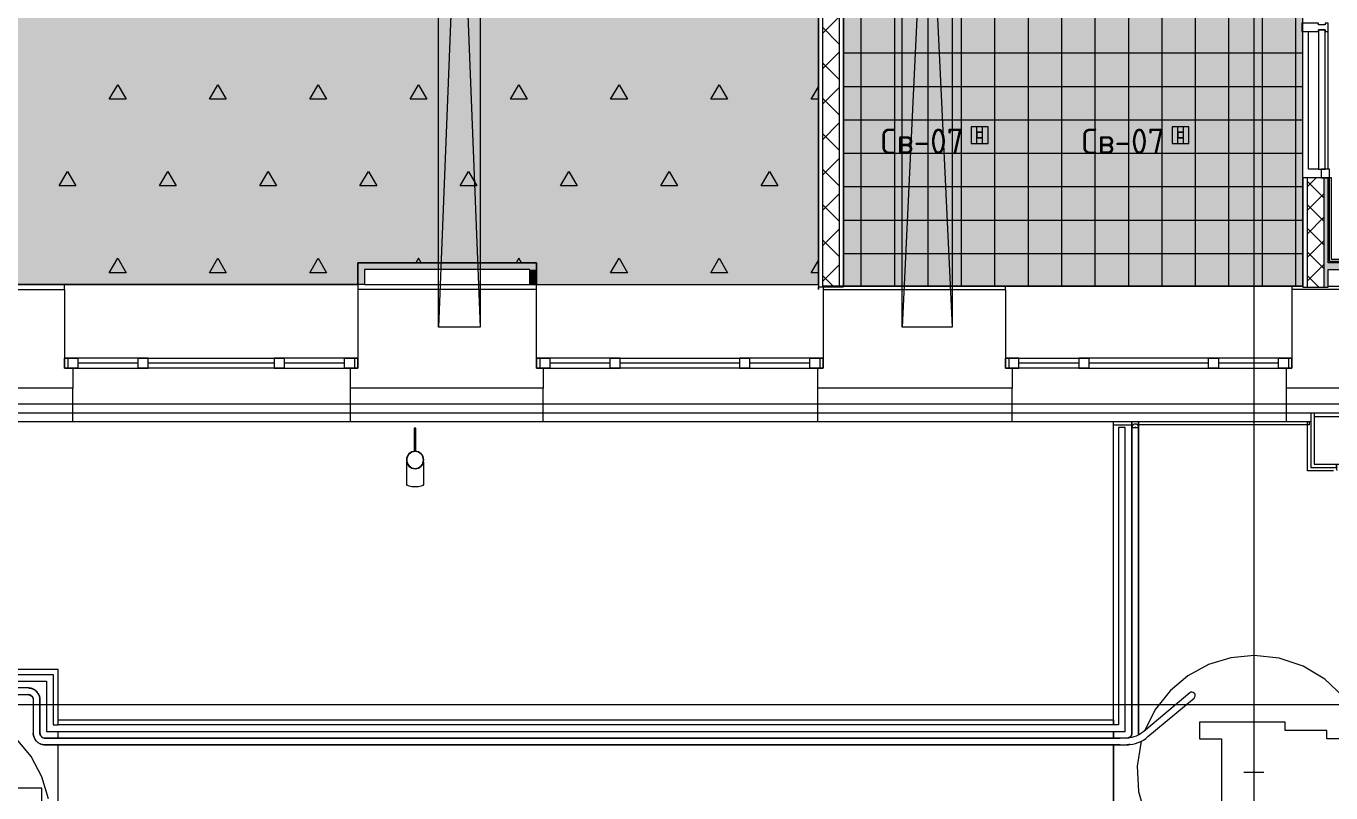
# Model space of a CAD drawing. Header units: millimetres. Extents: x -13069 to 207500, y -71366 to 56785.
# Drawn here: x 129679 to 137487, y 1443 to 6034 of the extents above; entities that cross this region are included whole.
import ezdxf

# ---------------------------------------------------------------- set-up
doc = ezdxf.new("R2010")
doc.units = ezdxf.units.MM
doc.layers.add('PDF _Подложка без мебели', color=7, linetype='Continuous')
doc.layers.add('PDF _Текст', color=7, linetype='Continuous')
doc.layers.add('PDF _Потолки', color=7, linetype='Continuous', lineweight=5, true_color=0x535353)
doc.layers.add('PDF _Ригели', color=7, linetype='Continuous', true_color=0x959595)
doc.layers.add('PDF _светильники', color=7, linetype='Continuous', true_color=0xffffff)
doc.styles.add('PDF GOST Common', font='GOST_Common.ttf')

msp = doc.modelspace()

# ---------------------------------------------------------------- hatches: boundary and pattern name
at = {"layer": 'PDF _Потолки', "true_color": 0xcccccc, "transparency": 33554559}
msp.add_hatch(color=254, dxfattribs=at).paths.add_polyline_path([(126525.822, 10010.342), (127259.123, 10010.342), (127259.123, 10338.543), (134419.523, 10338.543), (134419.523, 4486.645), (132733.522, 4486.645), (132733.522, 4616.644), (131663.52, 4616.644), (131663.52, 4486.645), (127168.522, 4486.645), (127168.522, 4616.644), (126525.822, 4616.644)])

# ---------------------------------------------------------------- linework, layer by layer
at = {"layer": 'PDF _Подложка без мебели', "lineweight": 18}
for points in [[(137026.622, -7031.659, -0.41419313), (137426.622, -7431.659, -0.41418741), (137026.622, -7831.659, -0.4141845), (136626.622, -7431.659, -0.41419022), (137026.622, -7031.659), (137026.622, 46201.342)], [(107330.522, 3773.339, -0.414186), (106930.522, 3373.339, -0.4142791), (106530.522, 3773.339, -0.41428472), (106930.522, 4173.339, -0.41419163), (107330.522, 3773.339), (169026.622, 3773.339)], [(137366.322, 3716.644), (137366.322, 3391.845), (137520.222, 3391.845, -0.01134737), (137519.422, 3411.84, 0.02513406), (137522.023, 3372.741)], [(136266.322, 1771.74, 0.4149744), (136296.321, 1801.745), (136296.321, 3631.744), (136336.323, 3631.744), (136336.323, 3631.939), (136336.323, 3632.745), (136336.222, 3633.544), (136336.122, 3634.344), (136336.021, 3635.144), (136335.923, 3635.839), (136335.722, 3636.645), (136335.52, 3637.445), (136335.221, 3638.244), (136335.023, 3638.94), (136334.721, 3639.642), (136334.321, 3640.441), (136334.022, 3641.143), (136333.622, 3641.845), (136333.122, 3642.541), (136332.722, 3643.139), (136332.222, 3643.841), (136331.721, 3644.439), (136331.221, 3645.043), (136330.723, 3645.642), (136330.122, 3646.24), (136329.521, 3646.74), (136328.923, 3647.241), (136328.321, 3647.741), (136327.623, 3648.242), (136326.921, 3648.644), (136326.322, 3649.041), (136325.621, 3649.444), (136324.821, 3649.841), (136324.122, 3650.14), (136323.423, 3650.445), (136322.621, 3650.64), (136321.821, 3650.939), (136321.122, 3651.141), (136320.323, 3651.342), (136319.523, 3651.44), (136318.721, 3651.544), (136317.921, 3651.641), (136317.121, 3651.641), (136316.322, 3651.745), (136316.12, 3651.745), (136315.321, 3651.641), (136314.521, 3651.641), (136313.722, 3651.544), (136312.922, 3651.44), (136312.123, 3651.245), (136311.421, 3651.043), (136310.621, 3650.842), (136309.822, 3650.64), (136309.123, 3650.341), (136308.323, 3650.042), (136307.621, 3649.743), (136306.922, 3649.34), (136306.221, 3648.944), (136305.522, 3648.541), (136304.823, 3648.04), (136304.222, 3647.644), (136303.62, 3647.143), (136303.022, 3646.545), (136302.421, 3646.044), (136301.823, 3645.44), (136301.322, 3644.842), (136300.822, 3644.244), (136300.322, 3643.64), (136299.821, 3642.944), (136299.421, 3642.34), (136299.021, 3641.644), (136298.622, 3640.942), (136298.222, 3640.24), (136297.923, 3639.44), (136297.621, 3638.745), (136297.322, 3637.945), (136297.123, 3637.243), (136296.922, 3636.444), (136296.72, 3635.644), (136296.623, 3634.844), (136296.522, 3634.143), (136296.421, 3633.343), (136296.321, 3632.543), (136296.321, 3631.744), (136296.321, 1801.745), (136296.321, 1800.543), (136296.223, 1799.34), (136296.122, 1798.144), (136295.921, 1796.942), (136295.723, 1795.739), (136295.521, 1794.543), (136295.222, 1793.444), (136294.822, 1792.242), (136294.422, 1791.143), (136294.023, 1790.045), (136293.522, 1788.94), (136292.921, 1787.841), (136292.421, 1786.743), (136291.722, 1785.742), (136291.12, 1784.741), (136290.422, 1783.74), (136289.622, 1782.842), (136288.923, 1781.939), (136288.121, 1781.042), (136287.223, 1780.145), (136286.323, 1779.345), (136285.423, 1778.54), (136284.523, 1777.844), (136283.522, 1777.142), (136282.521, 1776.44), (136281.523, 1775.842), (136280.522, 1775.244), (136279.423, 1774.743), (136278.321, 1774.243), (136277.223, 1773.742), (136276.121, 1773.339), (136274.922, 1772.943), (136273.823, 1772.644), (136272.621, 1772.344), (136271.421, 1772.143), (136270.222, 1771.942), (136269.023, 1771.844), (136267.823, 1771.74), (136266.322, 1771.74)], [(136336.323, 1800.939), (136336.222, 1798.144), (136336.021, 1795.342), (136335.722, 1792.541), (136335.423, 1790.441), (136335.722, 1792.541), (136336.021, 1795.342), (136336.222, 1798.144), (136336.323, 1800.939), (136336.323, 1801.745), (136336.323, 3631.744), (136336.323, 1801.745, -0.04318848), (136335.322, 1789.544)], [(107330.522, 1973.339, -0.414186), (106930.522, 1573.339, -0.4142791), (106530.522, 1973.339, -0.41428472), (106930.522, 2373.339, -0.41419163), (107330.522, 1973.339), (169345.121, 1973.339)], [(128232.121, 2024.743, -0.17518603), (128251.322, 2031.744), (129691.322, 2031.744, -0.41372086), (129721.321, 2001.745)], [(129761.323, 2001.745, 0.41410799), (129691.322, 2071.74), (128251.322, 2071.74)], [(129692.121, 2071.74), (129694.923, 2071.643), (129697.721, 2071.441), (129700.422, 2071.142), (129703.221, 2070.642), (129706.022, 2070.141), (129708.723, 2069.543), (129711.421, 2068.743), (129714.122, 2067.944), (129716.722, 2066.943), (129719.322, 2065.844), (129721.821, 2064.739), (129724.321, 2063.439), (129726.823, 2062.042), (129729.121, 2060.644), (129731.523, 2059.045), (129733.723, 2057.342), (129735.923, 2055.639), (129738.023, 2053.845), (129740.123, 2051.94), (129742.121, 2049.945), (129743.922, 2047.845), (129745.723, 2045.739), (129747.523, 2043.542), (129749.122, 2041.241), (129750.621, 2038.842), (129752.122, 2036.444), (129753.422, 2034.045), (129754.722, 2031.542), (129755.821, 2028.942), (129756.822, 2026.342), (129757.823, 2023.742), (129758.622, 2021.044), (129759.321, 2018.341), (129759.922, 2015.643), (129760.423, 2012.841), (129760.823, 2010.04), (129761.122, 2007.342), (129761.323, 2004.54), (129761.323, 2001.745), (129761.323, 1801.745), (129761.323, 1801.342), (129761.421, 1800.14), (129761.421, 1798.944), (129761.622, 1797.741), (129761.821, 1796.643), (129762.022, 1795.44), (129762.321, 1794.244), (129762.623, 1793.139), (129762.922, 1791.943), (129763.423, 1790.844), (129763.822, 1789.739), (129764.323, 1788.641), (129764.921, 1787.542), (129765.422, 1786.541), (129766.12, 1785.443), (129766.722, 1784.539), (129767.521, 1783.544), (129768.223, 1782.543), (129769.023, 1781.64), (129769.822, 1780.841), (129770.723, 1779.943), (129771.522, 1779.144), (129772.523, 1778.344), (129773.423, 1777.642), (129774.421, 1776.94), (129775.422, 1776.245), (129776.423, 1775.64), (129777.522, 1775.042), (129778.523, 1774.542), (129779.621, 1774.041), (129780.821, 1773.644), (129781.922, 1773.242), (129783.021, 1772.845), (129784.22, 1772.54), (129785.423, 1772.344), (129786.521, 1772.039), (129787.721, 1771.942), (129788.923, 1771.844), (129790.123, 1771.74), (129791.322, 1771.74), (129869.322, 1771.74), (129872.123, 1771.74), (129874.922, 1771.74), (136226.622, 1771.74), (129873.323, 1771.74), (129869.322, 1771.74), (129791.322, 1771.74, -0.4137537), (129761.323, 1801.745), (129761.323, 2001.745), (129761.323, 2004.54), (129761.122, 2007.342), (129760.823, 2010.04), (129760.423, 2012.841), (129759.922, 2015.643), (129759.321, 2018.341), (129758.622, 2021.044), (129757.823, 2023.742), (129756.822, 2026.342), (129755.821, 2028.942), (129754.722, 2031.542), (129753.422, 2034.045), (129752.122, 2036.444), (129750.621, 2038.842), (129749.122, 2041.241), (129747.523, 2043.542), (129745.723, 2045.739), (129743.922, 2047.845), (129742.121, 2049.945), (129740.123, 2051.94), (129738.023, 2053.845), (129735.923, 2055.639), (129733.723, 2057.342), (129731.523, 2059.045), (129729.121, 2060.644), (129726.823, 2062.042), (129724.321, 2063.439), (129721.821, 2064.739), (129719.322, 2065.844), (129716.722, 2066.943), (129714.122, 2067.944), (129711.421, 2068.743), (129708.723, 2069.543), (129706.022, 2070.141), (129703.221, 2070.642), (129700.422, 2071.142), (129697.721, 2071.441), (129694.923, 2071.643), (129692.121, 2071.74), (129691.322, 2071.74), (128251.322, 2071.74)], [(136226.622, 1731.744), (136266.322, 1731.744, 0.18615997), (136392.121, 1780.242), (136667.921, 2011.645, 0.22034557), (136675.123, 2026.94, 0.41436544), (136655.122, 2046.942, 0.17509245), (136642.222, 2042.34), (136366.423, 1810.839, -0.15866343), (136269.023, 1771.74), (136226.622, 1771.74)], [(129714.421, 2020.843, -0.17765911), (129721.321, 2001.745), (129721.321, 1801.745), (129721.421, 1798.944), (129721.522, 1796.142), (129721.821, 1793.341), (129722.221, 1790.545), (129722.721, 1787.744), (129723.323, 1785.04), (129724.021, 1782.342), (129724.922, 1779.644), (129725.822, 1777.044), (129726.823, 1774.444), (129728.022, 1771.844), (129729.222, 1769.342), (129730.622, 1766.943), (129732.023, 1764.544), (129733.522, 1762.139), (129735.221, 1759.942), (129736.921, 1757.641), (129738.722, 1755.541), (129740.623, 1753.442), (129742.521, 1751.44), (129744.621, 1749.542), (129746.72, 1747.741), (129748.921, 1746.044), (129751.222, 1744.342), (129753.523, 1742.84), (129755.921, 1741.345), (129758.323, 1739.941), (129760.823, 1738.641), (129763.423, 1737.542), (129766.023, 1736.444), (129768.623, 1735.54), (129771.223, 1734.643), (129773.921, 1733.843), (129776.722, 1733.239), (129779.423, 1732.745), (129782.222, 1732.342), (129785.023, 1731.939), (129787.822, 1731.744), (129790.623, 1731.744, -0.41410551), (129721.321, 1801.745)]]:
    msp.add_lwpolyline(points, format="xyb", dxfattribs=at)
for points in [[(134419.523, 10373.541), (134419.523, 4473.541), (134419.523, 4456.64), (134419.523, 4473.541), (134569.523, 4473.541), (134569.523, 10373.541)], [(137427.522, 5176.843), (137427.522, 5126.843), (137477.522, 5126.843), (137477.522, 5176.843)], [(130408.522, 3986.645), (130348.521, 3986.645)], [(132733.522, 4046.643), (132813.52, 4046.643)], [(133233.522, 3986.645), (133173.521, 3986.645)], [(135618.522, 3986.645), (135618.522, 4046.643), (135538.52, 4046.643), (135618.522, 4046.643), (135978.523, 4046.643), (135978.523, 3986.645), (136038.52, 3986.645), (135978.523, 3986.645)], [(138377.021, 3716.845), (137386.323, 3716.845), (137386.323, 3411.84), (137526.02, 3411.84), (138323.722, 3411.84), (138377.021, 3411.84)], [(136296.321, 3666.644), (136296.321, 3631.744)], [(136336.323, 3666.644), (136336.323, 3631.744)], [(136186.323, 1771.74), (136186.323, 1811.743)], [(129873.323, 1731.744), (129869.322, 1731.744), (129872.123, 1731.744), (129874.922, 1731.744), (136226.622, 1731.744)], [(136186.323, 731.744), (136186.323, 1731.744)], [(136283.021, 1733.74), (136280.223, 1733.142), (136277.522, 1732.641), (136274.723, 1732.244), (136271.922, 1731.939), (136269.12, 1731.744), (136266.322, 1731.744), (136269.12, 1731.744), (136271.922, 1731.939), (136274.723, 1732.244), (136277.522, 1732.641), (136280.223, 1733.142)]]:
    msp.add_lwpolyline(points, close=True, dxfattribs=at)
for points in [[(134444.523, 10373.541), (134444.523, 4473.541)], [(134544.523, 10373.541), (134544.523, 4473.541)], [(134444.523, 5990.74), (134544.523, 6090.743)], [(134544.523, 5927.044), (134444.523, 6027.044)], [(137469.523, 5176.843), (137469.523, 6001.843), (137469.523, 6051.843), (137452.522, 6051.843), (137452.522, 6041.845), (137412.522, 6041.845), (137412.522, 6051.843), (137312.522, 6051.843), (137312.522, 6001.843), (137412.522, 6001.843), (137412.522, 6011.84), (137412.522, 5176.843), (137452.522, 5176.843), (137452.522, 6011.84), (137412.522, 6011.84), (137452.522, 6011.84), (137452.522, 6001.843), (137469.523, 6001.843)], [(137319.523, 5126.843), (137319.523, 6001.843)], [(137412.522, 5176.843), (137352.522, 5176.843), (137352.522, 6001.843)], [(134444.523, 5778.643), (134544.523, 5878.643)], [(134544.523, 5714.843), (134444.523, 5814.843)], [(134444.523, 5566.442), (134544.523, 5666.442)], [(134544.523, 5502.74), (134444.523, 5602.74)], [(134444.523, 5354.345), (134544.523, 5454.345)], [(134544.523, 5290.643), (134444.523, 5390.643)], [(134444.523, 5142.242), (134544.523, 5242.242)], [(134544.523, 5078.442), (134444.523, 5178.442)], [(138423.423, 4511.645), (138423.423, 4636.645), (137489.521, 4636.645), (137489.521, 5126.843), (137319.523, 5126.843), (137319.523, 4476.641), (137319.523, 4471.844), (137469.523, 4471.844), (137469.523, 4476.641), (137469.523, 4576.641), (138363.423, 4576.641), (138363.423, 4500.64), (138403.422, 4500.64), (138403.422, 4476.641)], [(137344.523, 5126.843), (137344.523, 4471.844)], [(137444.523, 5126.843), (137444.523, 4471.844)], [(138403.422, 4500.64), (138403.422, 4616.644), (137469.523, 4616.644), (137469.523, 5126.843)], [(138412.422, 4511.645), (138412.422, 4625.64), (137478.523, 4625.64), (137478.523, 5126.843)], [(134444.523, 4930.041), (134544.523, 5030.041)], [(134544.523, 4866.345), (134444.523, 4966.345)], [(134444.523, 4717.944), (134544.523, 4817.944)], [(134544.523, 4654.241), (134444.523, 4754.241)], [(132733.522, 4456.64), (132733.522, 4616.644), (131663.52, 4616.644), (131663.52, 4456.64)], [(132693.522, 4486.645), (132693.522, 4576.641), (131703.523, 4576.641), (131703.523, 4486.645), (132733.522, 4486.645), (134419.523, 4486.645)], [(134444.523, 4505.841), (134544.523, 4605.841)], [(134513.023, 4473.541), (134444.523, 4542.144)], [(131703.523, 4486.645), (131663.52, 4486.645), (129908.522, 4486.645), (128883.522, 4486.645)], [(128883.522, 4456.64), (129908.522, 4456.64), (129908.522, 4046.643), (129908.522, 3986.645), (129988.52, 3986.645), (129908.522, 3986.645), (129908.522, 4046.643), (129988.52, 4046.643), (129908.522, 4046.643)], [(129908.522, 4456.64), (129908.522, 4486.645)], [(132733.522, 4046.643), (132733.522, 3986.645), (132813.52, 3986.645), (132733.522, 3986.645), (132733.522, 4046.643), (132733.522, 4456.64), (131663.52, 4456.64), (131663.52, 4046.643), (131583.522, 4046.643), (131223.521, 4046.643), (131163.52, 4046.643), (131163.52, 3986.645), (131223.521, 3986.645), (131163.52, 3986.645), (130408.522, 3986.645), (130408.522, 4046.643), (130348.521, 4046.643), (129988.52, 4046.643), (129988.52, 3986.645), (130348.521, 3986.645), (130348.521, 4046.643), (130408.522, 4046.643), (131163.52, 4046.643), (131223.521, 4046.643), (131223.521, 3986.645), (131583.522, 3986.645), (131663.52, 3986.645), (131583.522, 3986.645), (131583.522, 4046.643), (131663.52, 4046.643), (131663.52, 3986.645), (131663.52, 4046.643)], [(137253.523, 4476.641), (135538.52, 4476.641), (134448.521, 4476.641), (134448.521, 4456.64), (134448.521, 4046.643), (134368.522, 4046.643), (134008.522, 4046.643), (133948.521, 4046.643), (133948.521, 3986.645), (134008.522, 3986.645), (133948.521, 3986.645), (133233.522, 3986.645), (133233.522, 4046.643), (133173.521, 4046.643), (132813.52, 4046.643), (132813.52, 3986.645), (133173.521, 3986.645), (133173.521, 4046.643), (133233.522, 4046.643), (133948.521, 4046.643), (134008.522, 4046.643), (134008.522, 3986.645), (134368.522, 3986.645), (134448.521, 3986.645), (134368.522, 3986.645), (134368.522, 4046.643), (134448.521, 4046.643), (134448.521, 3986.645), (134448.521, 4046.643)], [(134448.521, 4456.64), (135538.52, 4456.64), (135538.52, 4046.643), (135538.52, 3986.645), (135618.522, 3986.645), (135538.52, 3986.645), (135538.52, 4046.643)], [(135538.52, 4456.64), (135538.52, 4476.641)], [(138403.422, 4456.64), (137253.523, 4456.64), (137253.523, 4046.643), (137173.521, 4046.643), (136813.52, 4046.643), (136753.523, 4046.643), (136038.52, 4046.643), (135978.523, 4046.643), (136038.52, 4046.643), (136038.52, 3986.645), (136753.523, 3986.645), (136753.523, 4046.643), (136813.52, 4046.643), (136813.52, 3986.645), (136753.523, 3986.645), (136813.52, 3986.645), (137173.521, 3986.645), (137253.523, 3986.645), (137173.521, 3986.645), (137173.521, 4046.643), (137253.523, 4046.643), (137253.523, 3986.645), (137253.523, 4046.643)], [(137319.523, 4476.641), (137253.523, 4476.641), (137253.523, 4456.64)], [(137469.523, 4476.641), (138403.422, 4476.641)], [(128848.521, 3986.645), (128848.521, 3866.644), (128848.521, 3666.644), (129958.522, 3666.644), (131618.522, 3666.644)], [(129958.522, 3986.645), (129958.522, 3866.644), (128848.521, 3866.644)], [(129928.523, 4046.643), (129928.523, 3986.645)], [(130348.521, 4016.644), (129988.52, 4016.644)], [(131163.52, 4016.644), (130408.522, 4016.644)], [(131583.522, 4016.644), (131223.521, 4016.644)], [(131618.522, 3986.645), (131618.522, 3866.644), (131618.522, 3666.644), (132773.521, 3666.644), (134413.52, 3666.644)], [(132773.521, 3986.645), (132773.521, 3866.644), (131618.522, 3866.644)], [(131643.522, 4046.643), (131643.522, 3986.645)], [(132753.523, 4046.643), (132753.523, 3986.645)], [(133173.521, 4016.644), (132813.52, 4016.644)], [(133948.521, 4016.644), (133233.522, 4016.644)], [(134368.522, 4016.644), (134008.522, 4016.644)], [(134413.52, 3986.645), (134413.52, 3866.644), (134413.52, 3666.644), (135578.523, 3666.644), (137218.522, 3666.644)], [(135578.523, 3986.645), (135578.523, 3866.644), (134413.52, 3866.644)], [(134428.523, 4046.643), (134428.523, 3986.645)], [(135558.522, 4046.643), (135558.522, 3986.645)], [(135978.523, 4016.644), (135618.522, 4016.644)], [(136753.523, 4016.644), (136038.52, 4016.644)], [(137173.521, 4016.644), (136813.52, 4016.644)], [(137218.522, 3986.645), (137218.522, 3866.644), (137218.522, 3666.644), (137366.322, 3666.644)], [(138443.421, 3986.645), (138443.421, 3866.644), (137218.522, 3866.644)], [(137233.522, 4046.643), (137233.522, 3986.645)], [(129958.522, 3866.644), (129958.522, 3866.644)], [(129958.522, 3666.644), (129958.522, 3866.644)], [(132773.521, 3666.644), (132773.521, 3866.644)], [(135578.523, 3666.644), (135578.523, 3866.644)], [(141202.421, 3716.644), (140083.421, 3716.644), (138443.421, 3716.644), (137366.322, 3716.644), (137218.522, 3716.644), (135578.523, 3716.644), (135577.522, 3716.644), (134413.52, 3716.644), (132773.521, 3716.644), (132772.523, 3716.644), (131618.522, 3716.644), (129958.522, 3716.644), (129957.521, 3716.644), (128848.521, 3716.644), (127208.522, 3716.644), (127207.521, 3716.644), (126807.621, 3716.644)], [(137386.323, 3696.643), (138377.021, 3696.643), (138397.023, 3696.643), (138443.421, 3696.643)], [(129871.321, 1771.74), (129871.321, 1811.743), (136256.321, 1811.743), (136256.321, 3631.744), (136216.322, 3631.744), (136216.322, 1851.745), (129871.321, 1851.745), (129871.321, 1881.744), (136186.323, 1881.744), (136186.323, 1851.745), (136186.323, 3646.643), (136296.321, 3646.643)], [(132011.622, 3487.445), (132011.622, 3626.641), (132001.622, 3626.641), (132001.622, 3487.445)], [(136186.323, 3646.643), (136186.323, 3666.644)], [(136318.721, 3631.744), (136314.021, 3631.744)], [(137356.321, 3666.644), (137356.321, 3646.643), (136336.323, 3646.643)], [(137501.921, 3371.844), (137346.321, 3371.844), (137346.321, 3666.644)], [(131956.62, 3290.441), (131956.62, 3332.94), (131956.62, 3338.641), (131956.62, 3344.244), (131956.62, 3349.743), (131956.62, 3355.145), (131956.62, 3360.345), (131956.62, 3365.545), (131956.62, 3370.544), (131956.62, 3375.445), (131956.62, 3380.242), (131956.62, 3384.844), (131956.62, 3389.343), (131956.62, 3393.64), (131956.62, 3397.741), (131956.62, 3401.641), (131956.62, 3405.444), (131956.62, 3408.941), (131956.62, 3412.341), (131956.62, 3415.545), (131956.62, 3418.444), (131956.62, 3421.24), (131956.62, 3423.541)], [(132056.62, 3423.541), (132056.62, 3422.344), (132056.62, 3419.641), (132056.62, 3416.741), (132056.62, 3413.745), (132056.62, 3410.443), (132056.62, 3406.939), (132056.62, 3403.24), (132056.62, 3399.34), (132056.62, 3395.342), (132056.62, 3391.143), (132056.62, 3386.743), (132056.62, 3382.141), (132056.62, 3377.441), (132056.62, 3372.644), (132056.62, 3367.645), (132056.62, 3362.542), (132056.62, 3357.342), (132056.62, 3351.94), (132056.62, 3346.545), (132056.62, 3340.942), (132056.62, 3335.345), (132056.62, 3332.94), (132056.62, 3290.441)], [(129871.321, 1881.744), (129871.321, 2181.744), (128071.321, 2181.744), (128071.321, 381.744), (128571.321, 381.744), (128601.322, 381.744), (128601.322, 411.743), (128101.322, 411.743), (128101.322, 2151.745), (129841.322, 2151.745), (129841.322, 1851.745), (129871.321, 1851.745)], [(128681.321, 381.744), (128641.322, 381.744), (128641.322, 451.745), (128141.322, 451.745), (128141.322, 2111.743), (129801.322, 2111.743), (129801.322, 1811.743), (129871.321, 1811.743)], [(128251.322, 2031.744), (129691.322, 2031.744), (129692.521, 2031.64), (129693.721, 2031.64), (129694.923, 2031.445), (129696.122, 2031.341), (129697.322, 2031.14), (129698.423, 2030.841), (129699.623, 2030.541), (129700.822, 2030.145), (129701.921, 2029.742), (129703.022, 2029.345), (129704.121, 2028.845), (129705.223, 2028.344), (129706.221, 2027.74), (129707.322, 2027.142), (129708.323, 2026.44), (129709.22, 2025.744), (129710.221, 2025.042), (129711.122, 2024.243), (129712.022, 2023.443), (129712.822, 2022.644), (129713.722, 2021.74), (129714.421, 2020.843), (129715.223, 2019.842), (129715.922, 2018.945), (129716.621, 2017.944), (129717.222, 2016.845), (129717.823, 2015.844), (129718.321, 2014.739), (129718.821, 2013.641), (129719.322, 2012.542), (129719.722, 2011.444), (129720.121, 2010.345), (129720.42, 2009.143), (129720.723, 2007.94), (129720.921, 2006.842), (129721.122, 2005.639), (129721.223, 2004.443), (129721.321, 2003.24), (129721.321, 2002.044), (129721.321, 2001.745), (129721.321, 1801.745), (129721.421, 1798.944), (129721.522, 1796.142), (129721.821, 1793.341), (129722.221, 1790.545), (129722.721, 1787.744), (129723.323, 1785.04), (129724.021, 1782.342), (129724.922, 1779.644), (129725.822, 1777.044), (129726.823, 1774.444), (129728.022, 1771.844), (129729.222, 1769.342), (129730.622, 1766.943), (129732.023, 1764.544), (129733.522, 1762.139), (129735.221, 1759.942), (129736.921, 1757.641), (129738.722, 1755.541), (129740.623, 1753.442), (129742.521, 1751.44), (129744.621, 1749.542), (129746.72, 1747.741), (129748.921, 1746.044), (129751.222, 1744.342), (129753.523, 1742.84), (129755.921, 1741.345), (129758.323, 1739.941), (129760.823, 1738.641), (129763.423, 1737.542), (129766.023, 1736.444), (129768.623, 1735.54), (129771.223, 1734.643), (129773.921, 1733.843), (129776.722, 1733.239), (129779.423, 1732.745), (129782.222, 1732.342), (129785.023, 1731.939), (129787.822, 1731.744), (129790.623, 1731.744), (129791.322, 1731.744), (129869.322, 1731.744), (129791.322, 1731.744)], [(129871.321, 731.744), (129871.321, 1731.744)], [(136966.221, 1566.644), (137086.222, 1566.644)], [(137026.622, 1501.641), (137026.622, 1631.64)]]:
    msp.add_lwpolyline(points, dxfattribs=at)
at = {"layer": 'PDF _Подложка без мебели', "color": 250, "lineweight": 18, "true_color": 0x1d1d1d}
for points in [[(137344.523, 5072.344), (137399.021, 5126.843)], [(137444.523, 5006.939), (137344.523, 5106.939)], [(137344.523, 4930.944), (137444.523, 5030.944)], [(137444.523, 4865.545), (137344.523, 4965.545)], [(137344.523, 4789.544), (137444.523, 4889.544)], [(137444.523, 4724.041), (137344.523, 4824.041)], [(137344.523, 4648.144), (137444.523, 4748.144)], [(137444.523, 4582.641), (137344.523, 4682.641)], [(137344.523, 4506.64), (137444.523, 4606.64)], [(137414.021, 4471.844), (137344.523, 4541.241)]]:
    msp.add_lwpolyline(points, dxfattribs=at)
at = {"layer": 'PDF _Подложка без мебели', "lineweight": 18}
for points in [[(132058.622, 3436.645, 0.41395539), (132006.62, 3488.641, 0.41394498), (131954.621, 3436.645, 0.41466911), (132006.62, 3384.643, 0.41467951)], [(131956.62, 3436.645, 0.41475698), (132006.62, 3386.645, 0.41477946), (132056.62, 3436.645, 0.4140015), (132006.62, 3486.645, 0.413979)]]:
    msp.add_lwpolyline(points, format="xyb", close=True, dxfattribs=at)
at = {"layer": 'PDF _Подложка без мебели', "color": 251, "lineweight": 18, "true_color": 0x4c4c4c}
for points in [[(137677.021, 1307.745), (137717.421, 1453.643), (137725.523, 1604.742), (137701.02, 1754.04), (137645.021, 1894.641), (137560.023, 2019.842), (137450.123, 2123.944), (137320.521, 2201.94), (137177.021, 2250.244), (137026.622, 2266.644), (136887.422, 2252.642), (136753.822, 2211.242), (136631.123, 2144.244), (136524.223, 2054.04), (136437.321, 1944.439), (136374.021, 1819.842)], [(129813.121, 1408.142), (129773.323, 1539.44), (129708.622, 1660.54), (129621.623, 1766.54), (129515.522, 1853.643), (129394.523, 1918.341), (129263.221, 1958.142), (129126.622, 1971.643), (128990.022, 1958.142), (128858.723, 1918.341), (128737.721, 1853.643), (128631.62, 1766.54), (128544.621, 1660.54), (128479.921, 1539.44), (128440.022, 1408.142)], [(136351.921, 1753.143), (136327.623, 1603.741), (136335.923, 1452.642), (136376.521, 1306.939)]]:
    msp.add_lwpolyline(points, dxfattribs=at)
at = {"layer": 'PDF _Подложка без мебели', "color": 250, "lineweight": 18, "true_color": 0x252525}
for points in [[(136701.222, 1366.644), (136701.222, 1266.644), (137212.422, 1266.644), (137212.422, 1316.644), (137462.422, 1316.644), (137462.422, 1366.644), (137672.422, 1366.644), (137672.422, 1766.644), (137462.422, 1766.644), (137462.422, 1816.644), (137212.422, 1816.644), (137212.422, 1866.644), (136701.222, 1866.644), (136701.222, 1766.644), (136831.221, 1766.644), (136831.221, 1366.644)], [(128801.222, 1071.643), (128801.222, 971.643), (129312.422, 971.643), (129312.422, 1021.643), (129562.422, 1021.643), (129562.422, 1071.643), (129772.422, 1071.643), (129772.422, 1471.643), (129562.422, 1471.643), (129562.422, 1521.643), (129312.422, 1521.643), (129312.422, 1571.643), (128801.222, 1571.643), (128801.222, 1471.643), (128931.221, 1471.643), (128931.221, 1071.643)]]:
    msp.add_lwpolyline(points, close=True, dxfattribs=at)
at = {"layer": 'PDF _Подложка без мебели', "lineweight": 18}
for centre, radius, start, end in [((129691.241, 2001.697), 30.047, 50.0854782, 89.8461195), ((129791.172, 1801.747), 29.849, 180.0042095, 220.0426268), ((136266.58, 1801.591), 29.741, 320.1728738, 0.2958279), ((129791.251, 1801.692), 29.952, 230.3111005, 270.135517), ((136266.393, 1801.691), 29.951, 269.8642066, 309.6891759)]:
    msp.add_arc(centre, radius, start, end, dxfattribs=at)
for points in [[(132006.62, 3275.042), (131979.023, 3275.042), (131956.62, 3281.939), (131956.62, 3290.441)], [(132056.62, 3290.441), (132056.62, 3281.939), (132034.22, 3275.042), (132006.62, 3275.042)]]:
    msp.add_open_spline(points, degree=3, dxfattribs=at)
at = {"layer": 'PDF _Подложка без мебели', "lineweight": 0, "transparency": 33554559}
for points in [[(137469.523, 4471.844), (137444.523, 4471.844), (137469.523, 5126.843), (137444.523, 5126.843)], [(131663.52, 4616.644), (131703.523, 4616.644), (131663.52, 4486.645), (131703.523, 4486.645)], [(131703.523, 4616.644), (132732.521, 4616.644), (131703.523, 4576.641), (132733.522, 4576.641)], [(137469.523, 4616.644), (138402.421, 4616.644), (137469.523, 4576.641), (138403.422, 4576.641)], [(132732.521, 4576.641), (132733.522, 4486.645), (132693.522, 4576.641), (132693.522, 4486.645)]]:
    msp.add_solid(points, dxfattribs=at)
at = {"layer": 'PDF _Потолки', "color": 7, "lineweight": 13}
for points in [[(126525.822, 10010.342), (126525.822, 4616.644), (127168.522, 4616.644), (127168.522, 4486.645), (131663.52, 4486.645), (131663.52, 4616.644), (132733.522, 4616.644), (132733.522, 4486.645), (134419.523, 4486.645), (134419.523, 10338.543), (127259.123, 10338.543), (127259.123, 10010.342)], [(134569.523, 10373.541), (134569.523, 4476.641), (137319.523, 4476.641), (137319.523, 10373.541)], [(130276.622, 5596.844), (130176.622, 5596.844), (130226.622, 5683.441)], [(130876.622, 5596.844), (130776.622, 5596.844), (130826.622, 5683.441)], [(131476.622, 5596.844), (131376.622, 5596.844), (131426.622, 5683.441)], [(132076.622, 5596.844), (131976.622, 5596.844), (132026.622, 5683.441)], [(132676.622, 5596.844), (132576.622, 5596.844), (132626.622, 5683.441)], [(133276.622, 5596.844), (133176.622, 5596.844), (133226.622, 5683.441)], [(133876.622, 5596.844), (133776.622, 5596.844), (133826.622, 5683.441)], [(129976.622, 5077.239), (129876.622, 5077.239), (129926.622, 5163.842)], [(130576.622, 5077.239), (130476.622, 5077.239), (130526.622, 5163.842)], [(131176.622, 5077.239), (131076.622, 5077.239), (131126.622, 5163.842)], [(131776.622, 5077.239), (131676.622, 5077.239), (131726.622, 5163.842)], [(132376.622, 5077.239), (132276.622, 5077.239), (132326.622, 5163.842)], [(132976.622, 5077.239), (132876.622, 5077.239), (132926.622, 5163.842)], [(133576.622, 5077.239), (133476.622, 5077.239), (133526.622, 5163.842)], [(134176.622, 5077.239), (134076.622, 5077.239), (134126.622, 5163.842)], [(130276.622, 4557.641), (130176.622, 4557.641), (130226.622, 4644.244)], [(130876.622, 4557.641), (130776.622, 4557.641), (130826.622, 4644.244)], [(131476.622, 4557.641), (131376.622, 4557.641), (131426.622, 4644.244)], [(133276.622, 4557.641), (133176.622, 4557.641), (133226.622, 4644.244)], [(133876.622, 4557.641), (133776.622, 4557.641), (133826.622, 4644.244)]]:
    msp.add_lwpolyline(points, close=True, dxfattribs=at)
for points in [[(134676.622, 4476.641), (134676.622, 10373.541)], [(134876.622, 4476.641), (134876.622, 10373.541)], [(135076.622, 4476.641), (135076.622, 10373.541)], [(135276.622, 4476.641), (135276.622, 10373.541)], [(135476.622, 4476.641), (135476.622, 10373.541)], [(135676.622, 4476.641), (135676.622, 10373.541)], [(135876.622, 4476.641), (135876.622, 10373.541)], [(136076.622, 4476.641), (136076.622, 10373.541)], [(136276.622, 4476.641), (136276.622, 10373.541)], [(136476.622, 4476.641), (136476.622, 10373.541)], [(136676.622, 4476.641), (136676.622, 10373.541)], [(136876.622, 4476.641), (136876.622, 10373.541)], [(137076.622, 4476.641), (137076.622, 10373.541)], [(137276.622, 4476.641), (137276.622, 10373.541)], [(134569.523, 5873.339), (137319.523, 5873.339)], [(134419.523, 5596.844), (134376.622, 5596.844), (134419.523, 5671.24)], [(134569.523, 5673.339), (137319.523, 5673.339)], [(134569.523, 5473.339), (137319.523, 5473.339)], [(134569.523, 5273.339), (137319.523, 5273.339)], [(134569.523, 5073.339), (137319.523, 5073.339)], [(134569.523, 4873.339), (137319.523, 4873.339)], [(132042.521, 4616.644), (132026.622, 4644.244), (132010.722, 4616.644)], [(132642.521, 4616.644), (132626.622, 4644.244), (132610.722, 4616.644)], [(134419.523, 4557.641), (134376.622, 4557.641), (134419.523, 4631.939)], [(134569.523, 4673.339), (137319.523, 4673.339)]]:
    msp.add_lwpolyline(points, dxfattribs=at)
at = {"layer": 'PDF _Потолки', "color": 7, "lineweight": 0, "true_color": 0xffffff, "transparency": 33554559}
msp.add_solid([(134569.523, 10373.541), (137319.523, 10373.541), (134569.523, 4476.641), (137319.523, 4476.641)], dxfattribs=at)
at = {"layer": 'PDF _Ригели', "color": 7, "lineweight": 18}
for points in [[(137026.622, -2015.058), (137026.622, 46201.342)], [(108736.521, 3773.339), (161247.02, 3773.339)], [(108736.521, 1973.339), (169279.319, 1973.339)]]:
    msp.add_lwpolyline(points, dxfattribs=at)
at = {"layer": 'PDF _Ригели', "lineweight": 18}
for points in [[(132145.622, 10543.542), (132395.622, 10543.542), (132395.622, 4231.842), (132145.622, 4231.842)], [(134920.622, 10543.542), (135220.622, 10543.542), (135220.622, 4231.842), (134920.622, 4231.842)]]:
    msp.add_lwpolyline(points, close=True, dxfattribs=at)
for points in [[(132395.622, 10543.542), (132145.622, 4231.842)], [(132145.622, 10543.542), (132395.622, 4231.842)], [(135220.622, 10543.542), (134920.622, 4231.842)], [(134920.622, 10543.542), (135220.622, 4231.842)]]:
    msp.add_lwpolyline(points, dxfattribs=at)
at = {"layer": 'PDF _светильники', "color": 7, "lineweight": 13}
for points in [[(135334.922, 5332.141), (135434.922, 5332.141), (135434.922, 5432.141), (135334.922, 5432.141)], [(136537.223, 5332.141), (136637.223, 5332.141), (136637.223, 5432.141), (136537.223, 5432.141)]]:
    msp.add_lwpolyline(points, close=True, dxfattribs=at)
for points in [[(135368.223, 5332.141), (135368.223, 5432.141)], [(135401.622, 5365.441), (135401.622, 5398.742), (135368.223, 5398.742), (135368.223, 5365.441), (135401.622, 5365.441), (135368.223, 5365.441)], [(135368.223, 5398.742), (135401.622, 5398.742)], [(135401.622, 5332.141), (135401.622, 5432.141)], [(136570.521, 5332.141), (136570.521, 5432.141)], [(136603.822, 5365.441), (136603.822, 5398.742), (136570.521, 5398.742), (136570.521, 5365.441), (136603.822, 5365.441), (136570.521, 5365.441)], [(136570.521, 5398.742), (136603.822, 5398.742)], [(136603.822, 5332.141), (136603.822, 5432.141)]]:
    msp.add_lwpolyline(points, dxfattribs=at)
at = {"layer": 'PDF _светильники', "color": 5, "lineweight": 0, "transparency": 33554559}
for points in [[(135334.922, 5332.141), (135434.922, 5332.141), (135334.922, 5432.141), (135434.922, 5432.141)], [(135334.922, 5332.141), (135434.922, 5332.141), (135334.922, 5432.141), (135434.922, 5432.141)], [(136537.223, 5332.141), (136637.223, 5332.141), (136537.223, 5432.141), (136637.223, 5432.141)], [(136537.223, 5332.141), (136637.223, 5332.141), (136537.223, 5432.141), (136637.223, 5432.141)]]:
    msp.add_solid(points, dxfattribs=at)

# ---------------------------------------------------------------- texts
at = {"layer": 'PDF _Текст', "char_height": 151.5063, "attachment_point": 4, "style": 'PDF GOST Common'}
for insert in [(134792.201, 5344.696), (135994.466, 5344.696)]:
    msp.add_mtext('Св-07', dxfattribs=dict(at, insert=insert))

doc.saveas('drawing.dxf')
